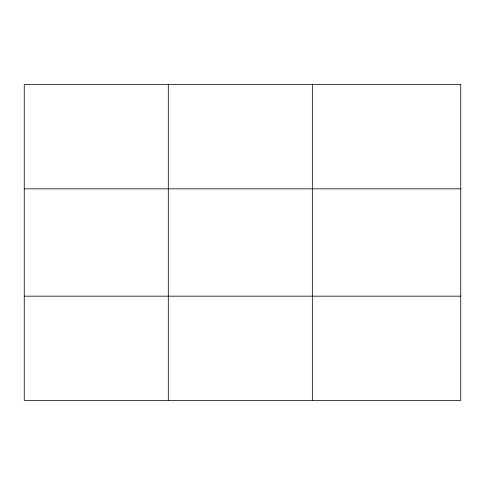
<?xml version="1.0" encoding="UTF-8"?>
<svg xmlns="http://www.w3.org/2000/svg" width="485" height="485" viewBox="0 0 485 485"><rect width="100%" height="100%" fill="white"/><g stroke="black" fill="none" stroke-linecap="round" stroke-linejoin="round"><path stroke-width="0.73" d="M168.295 84.632L168.295 400.367M312.34 84.632L312.34 400.367M24.25 188.829L460.75 188.829M24.25 296.171L460.75 296.171M460.75 84.632L460.75 400.367L24.25 400.367L24.25 84.632L460.75 84.632"/></g></svg>
